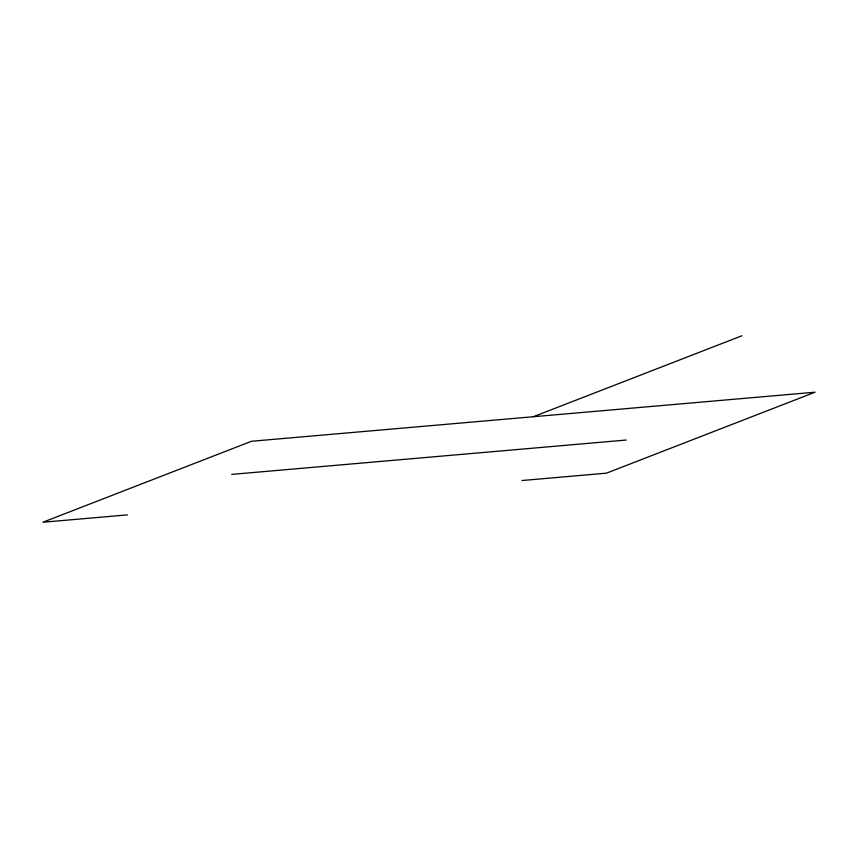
<?xml version="1.0" encoding="UTF-8"?>
<svg xmlns="http://www.w3.org/2000/svg" width="858" height="858" viewBox="0 0 858 858"><rect width="100%" height="100%" fill="white"/><g stroke="black" fill="none" stroke-linecap="round" stroke-linejoin="round"><path stroke-width="1.29" d="M533.311 416.731L741.934 335.768M231.746 474.388L626.254 440.036M127.434 514.875L42.9 522.232L251.523 441.269L815.1 392.192L606.477 473.155L521.943 480.523"/></g></svg>
